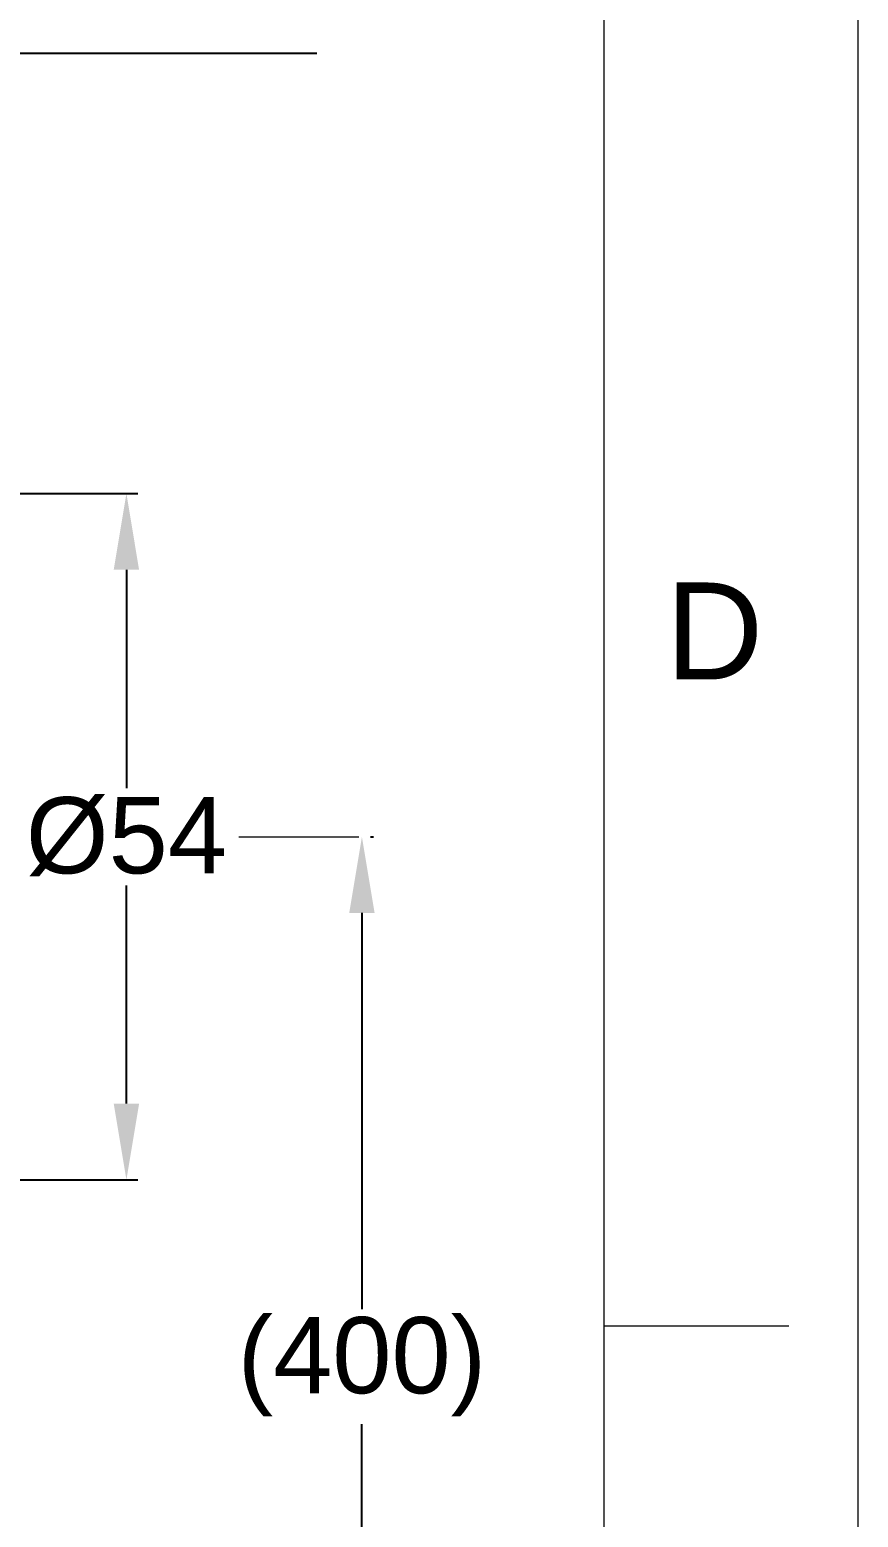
# Model space of a CAD drawing. Header units: millimetres. Extents: x -244938 to -244097, y -22577 to -21982.
# Drawn here: x -244162.4 to -244097.2, y -22460.9 to -22343.9 of the extents above; entities that cross this region are included whole.
import ezdxf

# ---------------------------------------------------------------- set-up
doc = ezdxf.new("R2010")
doc.units = ezdxf.units.MM
doc.linetypes.add('CENTERX2', pattern=[101.6, 63.5, -12.7, 12.7, -12.7])
doc.layers.add('CENTER', color=1, linetype='CENTERX2', lineweight=15)
doc.layers.add('FORM', color=7, linetype='Continuous', lineweight=13)
doc.styles.get("Standard").update_dxf_attribs({"font": 'arial.ttf'})
doc.dimstyles.new('겸용-샤워욕조용1', dxfattribs={"dimscale": 0.6, "dimtxt": 10, "dimasz": 10, "dimexe": 1.5, "dimexo": 1.5, "dimgap": 1, "dimtad": 0, "dimtih": 1, "dimtoh": 1, "dimdec": 1, "dimdsep": 46, "dimtxsty": 'Standard', "dimcen": 2.5, "dimclrd": 5, "dimclre": 5, "dimclrt": 5, "dimadec": 1, "dimazin": 2, "dimtfac": 1, "dimtdec": 1, "dimtmove": 0, "dimatfit": 3, "dimfxl": 1.25, "dimarcsym": 0})

# ---------------------------------------------------------------- blocks, each defined once
blk = doc.blocks.new('*D27')
at = {"color": 5, "lineweight": -2, "transparency": 16777216}
for p, q in [((-244192.96, -22380.37), (-244153.91, -22380.37)), ((-244154.81, -22386.37), (-244154.81, -22403.54)), ((-244154.81, -22428.37), (-244154.81, -22411.2)), ((-244192.96, -22434.37), (-244153.91, -22434.37))]:
    blk.add_line(p, q, dxfattribs=at)
at = {"color": 5, "transparency": 16777216}
for points in [[(-244155.81, -22386.37), (-244153.81, -22386.37), (-244154.81, -22380.37)], [(-244155.81, -22428.37), (-244153.81, -22428.37), (-244154.81, -22434.37)]]:
    blk.add_solid(points, dxfattribs=at)
at = {"layer": 'Defpoints', "color": 0, "transparency": 16777216}
for p in [(-244193.86, -22380.37), (-244193.86, -22434.37), (-244154.81, -22434.37)]:
    blk.add_point(p, dxfattribs=at)
at = {"color": 5, "transparency": 16777216, "insert": (-244154.81, -22407.37), "char_height": 6, "attachment_point": 5}
blk.add_mtext('%%C54', dxfattribs=at)
blk = doc.blocks.new('*D17')
at = {"color": 5, "lineweight": -2, "transparency": 16777216}
for p, q in [((-244135.6, -22407.37), (-244135.37, -22407.37)), ((-244136.27, -22413.37), (-244136.27, -22444.54)), ((-244136.27, -22484.77), (-244136.27, -22453.6)), ((-244192.96, -22490.77), (-244135.37, -22490.77))]:
    blk.add_line(p, q, dxfattribs=at)
at = {"color": 5, "transparency": 16777216}
for points in [[(-244137.27, -22413.37), (-244135.27, -22413.37), (-244136.27, -22407.37)], [(-244137.27, -22484.77), (-244135.27, -22484.77), (-244136.27, -22490.77)]]:
    blk.add_solid(points, dxfattribs=at)
at = {"layer": 'Defpoints', "color": 0, "transparency": 16777216}
for p in [(-244136.5, -22407.37), (-244193.86, -22490.77), (-244136.27, -22490.77)]:
    blk.add_point(p, dxfattribs=at)
at = {"color": 5, "transparency": 16777216, "insert": (-244136.27, -22449.07), "char_height": 6, "attachment_point": 5}
blk.add_mtext('(400)', dxfattribs=at)

msp = doc.modelspace()

# ---------------------------------------------------------------- linework, layer by layer
at = {"layer": 'CENTER'}
msp.add_line((-244145.96, -22407.37), (-244136.5, -22407.37), dxfattribs=at)
at = {"layer": 'FORM', "color": 7, "linetype": 'Continuous'}
for p, q in [((-244097.2, -22576.83), (-244097.2, -21982.12)), ((-244117.22, -22002.14), (-244117.22, -22556.8)), ((-244117.22, -22445.86), (-244102.66, -22445.86))]:
    msp.add_line(p, q, dxfattribs=at)

# ---------------------------------------------------------------- texts
at = {"layer": 'FORM', "insert": (-244108.52, -22391.18), "char_height": 7.63, "attachment_point": 5}
msp.add_mtext_dynamic_manual_height_columns('D', width=10.0119, gutter_width=12.51, heights=[0], dxfattribs=at)

# ---------------------------------------------------------------- dimensions: what is measured, and where the dimension line sits
at = {"color": 1}
for base, p1, p2, text, picture, middle in [((-244154.81, -22434.37), (-244193.86, -22380.37), (-244193.86, -22434.37), '%%C<>', '*D27', (-244154.81, -22407.37)), ((-244136.27, -22490.77), (-244136.5, -22407.37), (-244193.86, -22490.77), '(400)', '*D17', (-244136.27, -22449.07))]:
    dim = msp.add_linear_dim(base=base, p1=p1, p2=p2, angle=90, text=text, dimstyle='겸용-샤워욕조용1', dxfattribs=at)
    dim.commit()
    dim.dimension.update_dxf_attribs({"geometry": picture, "text_midpoint": middle})

# ---------------------------------------------------------------- leaders
msp.add_leader([(-244183.06, -22397.07), (-244171.67, -22345.71), (-244139.81, -22345.71)], dimstyle='겸용-샤워욕조용1', dxfattribs=at)

doc.saveas('drawing.dxf')
